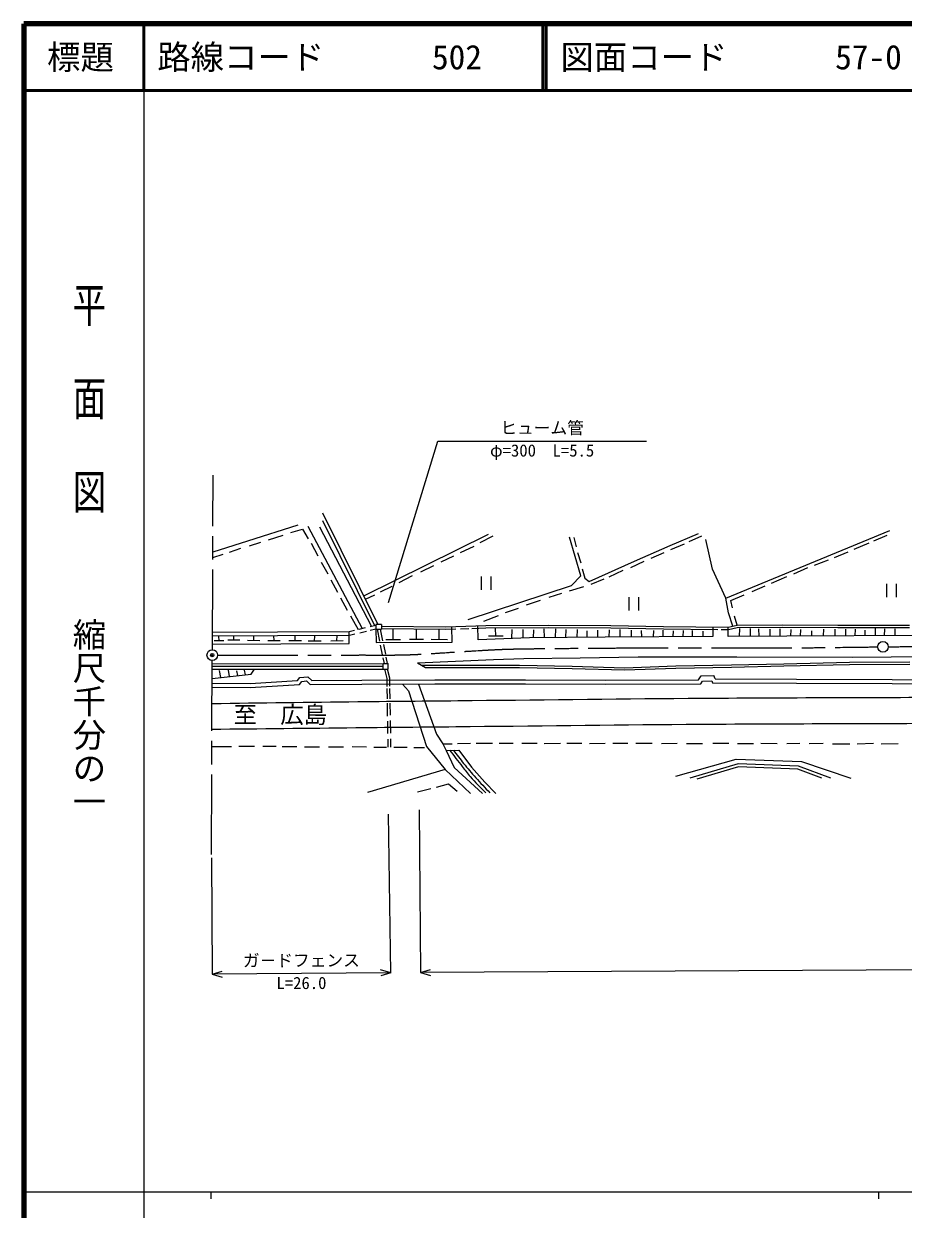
# Model space of a CAD drawing. Units: millimetres, scale not verified. Extents: x 40000 to 680000, y 20000 to 380000.
# Drawn here: x 40000 to 171720, y 202409 to 380000 of the extents above; entities that cross this region are included whole.
import ezdxf
from ezdxf.enums import TextEntityAlignment as Align

# ---------------------------------------------------------------- set-up
doc = ezdxf.new("R2010")
doc.units = ezdxf.units.MM
doc.header["$LTSCALE"] = 1000
doc.header["$PDMODE"] = 32
doc.header["$PDSIZE"] = 500
doc.linetypes.add('CHAIN', pattern=[18.5, 12, -1.5, 3.5, -1.5])
for name, color, linetype, lineweight in [('M-BGD', 7, 'Continuous', 13), ('M-BMK', 2, 'CHAIN', 13), ('M-BMK-SRVR', 3, 'Continuous', 13), ('M-STR-HTXT', 7, 'Continuous', 13), ('M-TTL', 2, 'Continuous', 140), ('M-TTL-BAND', 7, 'Continuous', 13), ('M-TTL-LINE', 7, 'Continuous', 50)]:
    doc.layers.add(name, color=color, linetype=linetype, lineweight=lineweight)
for name, color, linetype in [('M-BGD-HTXT', 7, 'Continuous'), ('M-OTRS', 6, 'Continuous'), ('M-TTL-TXT', 7, 'Continuous')]:
    doc.layers.add(name, color=color, linetype=linetype)
doc.styles.add('@ＭＳ ゴシック', font='')
doc.styles.add('ＭＳ ゴシック', font='')
doc.styles.get('@ＭＳ ゴシック').set_extended_font_data('@MS Gothic')
doc.styles.get('ＭＳ ゴシック').set_extended_font_data('MS Gothic')

# ---------------------------------------------------------------- blocks, each defined once
blk = doc.blocks.new('田')
at = {"color": 7, "linetype": 'Continuous', "lineweight": 13}
for p, q in [((-0.75, 1), (-0.75, -1)), ((0.75, -1), (0.75, 1))]:
    blk.add_line(p, q, dxfattribs=at)

msp = doc.modelspace()

# ---------------------------------------------------------------- linework, layer by layer
at = {"layer": 'M-BGD'}
for p, q in [((84744, 305605), (92545, 289848)), ((84766, 306732), (93038, 290025)), ((81042, 304888), (73537, 302496)), ((80021, 303773), (81752, 304302)), ((81752, 304302), (82611, 302861)), ((82568, 304750), (90687, 289417)), ((92084, 289741), (84367, 304574)), ((145161, 293934), (169716, 304083)), ((73537, 302496), (68318, 300817)), ((73795, 301790), (75500, 302359)), ((76663, 302702), (78857, 303376)), ((83034, 302174), (84065, 300270)), ((90924, 294295), (109622, 303519)), ((108331, 302281), (110296, 303277)), ((123433, 297298), (121748, 303067)), ((122376, 303020), (122746, 301646)), ((136819, 301845), (141072, 303629)), ((136921, 301220), (138944, 302066)), ((139644, 302450), (141574, 303296)), ((143139, 298296), (142167, 302717)), ((164385, 301306), (166632, 302218)), ((167293, 302562), (169302, 303368)), ((68314, 300028), (69892, 300548)), ((70808, 300865), (72526, 301420)), ((102506, 299408), (104436, 300298)), ((105397, 300792), (107441, 301761)), ((122944, 300800), (123420, 299240)), ((131466, 299495), (136819, 301845)), ((133987, 299965), (135917, 300811)), ((161398, 300038), (163446, 300883)), ((84554, 299358), (85532, 297574)), ((99475, 297884), (101431, 298827)), ((124662, 296439), (131466, 299495)), ((130907, 298564), (132903, 299489)), ((155317, 297579), (157406, 298531)), ((158410, 298883), (160499, 299694)), ((85982, 296675), (86999, 294825)), ((96241, 296298), (98233, 297338)), ((122025, 295851), (123433, 297298)), ((123611, 298349), (124041, 296928)), ((124041, 296928), (124662, 296439)), ((124999, 296061), (126903, 296868)), ((127674, 297127), (129784, 298128)), ((145161, 293934), (143139, 298296)), ((151969, 296204), (154278, 297191)), ((93448, 294897), (95166, 295760)), ((106541, 290762), (122025, 295851)), ((121734, 295057), (123863, 295691)), ((149105, 294936), (151026, 295790)), ((87449, 293992), (88453, 292168)), ((91179, 293780), (92558, 294439)), ((115311, 292955), (117373, 293629)), ((118668, 294079), (120598, 294713)), ((145557, 291773), (145161, 293934)), ((145871, 293596), (147916, 294433)), ((146136, 292504), (145871, 293596)), ((88956, 291309), (90103, 289272)), ((108927, 290510), (111108, 291356)), ((112165, 291792), (114121, 292466)), ((146196, 289754), (145557, 291773)), ((146820, 289909), (146435, 291279)), ((90212, 289307), (91190, 289533)), ((91880, 289694), (92726, 289889)), ((92726, 290025), (92726, 289287)), ((93576, 290025), (92726, 290025)), ((93576, 290025), (93576, 289287)), ((93576, 289763), (103217, 289638)), ((103217, 289638), (109211, 289860)), ((104163, 287342), (104105, 289671)), ((107097, 289431), (109219, 289510)), ((108049, 287732), (108004, 289815)), ((109211, 289860), (118626, 289917)), ((109219, 289510), (118626, 289567)), ((118626, 289917), (127913, 289879)), ((118626, 289567), (127908, 289529)), ((127908, 289529), (135802, 289338)), ((127913, 289879), (135808, 289688)), ((135808, 289688), (145518, 289587)), ((143223, 289611), (143187, 288233)), ((145501, 288220), (145518, 289587)), ((145518, 289587), (146820, 289909)), ((145558, 289236), (146864, 289559)), ((146820, 289909), (153699, 289947)), ((146864, 289559), (153699, 289597)), ((153699, 289947), (161899, 289909)), ((153699, 289597), (161898, 289559)), ((161898, 289559), (172635, 289559)), ((161899, 289909), (172635, 289909)), ((68257, 288304), (77998, 288380)), ((68260, 288844), (77995, 288920)), ((69254, 287577), (69235, 288283)), ((71466, 287654), (71460, 288245)), ((74454, 287577), (74473, 288283)), ((77493, 287552), (77473, 288359)), ((77995, 288920), (88744, 288967)), ((77998, 288380), (88807, 288427)), ((80665, 287565), (80639, 288359)), ((83570, 287507), (83601, 288321)), ((86913, 287539), (86920, 288334)), ((88732, 287152), (88744, 288967)), ((88744, 288967), (89535, 289150)), ((88807, 288427), (89609, 288613)), ((90320, 288778), (91351, 289017)), ((91865, 289136), (92726, 289335)), ((92726, 289287), (93576, 289287)), ((92726, 289287), (92802, 287300)), ((93328, 287501), (92961, 289287)), ((93792, 287580), (93441, 289287)), ((93576, 289413), (103221, 289287)), ((96416, 287707), (94219, 287724)), ((95318, 287715), (95337, 289270)), ((99874, 287744), (97780, 287744)), ((98827, 287744), (98807, 289251)), ((103458, 287727), (101003, 287761)), ((102231, 287744), (102221, 289231)), ((103221, 289287), (104722, 289343)), ((105411, 289369), (106674, 289416)), ((115744, 288018), (108049, 287732)), ((111789, 288241), (109626, 288258)), ((110707, 288249), (110669, 289460)), ((113098, 287920), (113134, 289236)), ((114773, 287982), (114782, 289280)), ((127079, 288118), (115744, 288018)), ((116359, 288024), (116395, 289228)), ((117998, 288038), (117954, 289377)), ((119655, 288053), (119664, 289377)), ((121179, 288066), (121223, 289245)), ((122880, 288081), (122933, 289272)), ((124360, 288094), (124360, 289043)), ((125955, 288108), (125982, 289139)), ((143187, 288233), (127079, 288118)), ((127656, 288122), (127709, 289192)), ((129339, 288134), (129339, 289263)), ((131031, 288146), (131040, 289175)), ((132555, 288157), (132538, 289131)), ((134326, 288170), (134379, 289095)), ((135763, 288180), (135736, 289157)), ((135802, 289338), (143940, 289253)), ((137278, 288191), (137305, 289060)), ((138759, 288201), (138785, 289131)), ((140177, 288211), (140177, 289087)), ((141755, 288222), (141746, 289016)), ((144427, 289248), (145558, 289236)), ((154283, 288277), (145501, 288220)), ((147206, 288231), (147247, 289386)), ((148827, 288242), (148850, 289386)), ((150119, 288250), (150102, 289374)), ((151764, 288261), (151770, 289294)), ((153274, 288271), (153274, 289339)), ((174378, 288334), (154283, 288277)), ((154878, 288279), (154907, 289245)), ((156352, 288283), (156393, 289250)), ((158003, 288288), (158003, 289071)), ((159783, 288293), (159806, 289324)), ((161501, 288298), (161519, 289289)), ((163096, 288302), (163122, 289315)), ((164515, 288306), (164541, 289324)), ((165995, 288310), (165995, 289148)), ((167555, 288315), (167581, 289386)), ((168929, 288319), (168973, 289368)), ((170480, 288323), (170524, 289377)), ((68251, 287079), (88732, 287152)), ((69981, 287572), (68528, 287583)), ((72376, 287636), (70557, 287671)), ((75375, 287560), (73533, 287595)), ((78425, 287558), (76560, 287546)), ((81603, 287570), (79726, 287559)), ((84537, 287496), (82603, 287519)), ((87823, 287545), (86004, 287533)), ((92802, 287300), (104163, 287342)), ((93751, 285449), (93454, 286890)), ((94209, 285552), (93911, 287000)), ((93825, 283309), (93833, 284148)), ((93833, 284148), (94603, 284140)), ((94018, 284146), (93843, 284998)), ((94499, 284141), (94301, 285105)), ((98982, 284271), (110329, 284755)), ((98982, 284271), (100168, 283576)), ((110329, 284755), (114877, 284927)), ((114877, 284927), (123330, 285012)), ((123330, 285012), (131998, 285184)), ((131998, 285184), (146801, 285184)), ((146801, 285184), (164094, 285098)), ((153821, 284135), (163683, 284345)), ((163683, 284345), (172687, 284402)), ((164094, 285098), (180055, 285227)), ((68226, 281930), (74051, 282565)), ((68233, 283297), (93825, 283309)), ((93829, 283703), (68235, 283734)), ((93832, 284083), (68237, 284114)), ((69500, 282069), (69322, 283124)), ((70827, 282213), (70657, 283163)), ((72081, 282350), (71915, 283086)), ((73201, 282472), (73060, 283175)), ((74051, 282565), (74560, 283300)), ((93825, 283309), (94595, 283301)), ((94408, 281920), (94062, 283306)), ((94827, 281974), (94496, 283302)), ((94595, 283301), (94603, 284140)), ((99605, 283906), (114241, 283906)), ((100168, 283576), (114238, 283576)), ((114238, 283576), (122114, 283424)), ((114241, 283906), (122122, 283754)), ((122114, 283424), (129971, 283195)), ((122122, 283754), (129970, 283525)), ((129970, 283525), (137667, 283811)), ((129971, 283195), (137676, 283481)), ((137667, 283811), (145984, 283944)), ((137676, 283481), (145990, 283615)), ((145984, 283944), (153821, 284135)), ((145990, 283615), (153828, 283805)), ((153828, 283805), (163688, 284015)), ((163688, 284015), (172689, 284072)), ((68220, 280604), (73919, 280589)), ((68223, 281204), (73902, 281190)), ((73902, 281190), (80985, 281612)), ((73919, 280589), (81280, 281028)), ((80985, 281612), (81361, 282063)), ((81280, 281028), (81661, 281486)), ((81361, 282063), (82556, 282162)), ((81661, 281486), (82348, 281543)), ((82348, 281543), (82920, 281028)), ((82556, 282162), (83150, 281629)), ((82920, 281028), (90653, 281047)), ((83150, 281629), (90651, 281647)), ((90651, 281647), (101550, 281704)), ((90653, 281047), (101552, 281104)), ((94428, 280738), (94408, 281920)), ((94847, 280779), (94827, 281974)), ((96747, 281079), (97606, 280089)), ((99120, 281092), (101813, 273557)), ((101550, 281704), (115140, 281733)), ((101552, 281104), (115139, 281133)), ((115139, 281133), (127125, 281076)), ((115140, 281733), (127126, 281676)), ((127125, 281076), (141406, 281117)), ((127126, 281676), (141076, 281716)), ((141076, 281716), (141470, 282335)), ((141406, 281117), (141673, 281537)), ((141470, 282335), (143366, 282352)), ((141673, 281537), (143046, 281549)), ((143046, 281549), (143160, 281270)), ((143160, 281270), (155740, 281228)), ((143564, 281868), (143366, 282352)), ((143564, 281868), (155743, 281828)), ((155740, 281228), (170072, 281171)), ((155743, 281828), (170077, 281771)), ((170072, 281171), (184003, 280999)), ((170077, 281771), (184004, 281600)), ((94458, 278867), (94433, 280436)), ((94878, 278880), (94852, 280441)), ((97606, 280089), (100295, 271717)), ((94501, 276279), (94469, 278217)), ((94919, 276410), (94889, 278217)), ((94543, 273692), (94513, 275528)), ((94963, 273726), (94932, 275622)), ((101813, 273557), (102786, 272126)), ((68177, 271753), (71133, 271753)), ((72239, 271766), (74540, 271779)), ((75824, 271791), (77807, 271791)), ((78710, 271728), (80897, 271728)), ((89186, 271715), (91347, 271690)), ((94577, 271613), (94557, 272849)), ((94998, 271613), (94977, 272856)), ((100295, 271717), (103137, 268285)), ((102786, 272126), (104162, 272148)), ((102786, 272126), (103243, 271154)), ((104984, 272165), (106933, 272207)), ((107772, 272220), (110201, 272233)), ((111205, 272207), (113277, 272220)), ((114612, 272207), (116913, 272220)), ((117918, 272195), (120371, 272233)), ((121325, 272207), (123601, 272245)), ((124720, 272195), (127059, 272233)), ((128203, 272207), (130479, 272233)), ((131674, 272220), (134102, 272245)), ((135526, 272195), (137865, 272207)), ((139238, 272182), (141629, 272195)), ((143192, 272207), (145608, 272207)), ((146905, 272195), (149295, 272195)), ((150369, 272219), (152844, 272185)), ((154285, 272193), (156226, 272210)), ((157629, 272160), (159714, 272210)), ((161112, 272134), (163693, 272134)), ((164812, 272121), (167253, 272210)), ((168384, 272147), (170953, 272160)), ((82028, 271702), (84317, 271702)), ((85639, 271702), (87877, 271702)), ((92415, 271626), (94348, 271626)), ((95428, 271613), (97424, 271613)), ((98429, 271601), (100018, 271601)), ((103243, 271154), (105138, 271196)), ((103243, 271154), (104483, 268598)), ((105138, 271196), (107060, 268617)), ((103137, 268285), (91494, 264857)), ((103137, 268285), (106932, 264680)), ((104483, 268598), (108717, 264689)), ((107060, 268617), (109043, 266405)), ((137637, 267296), (146697, 269834)), ((146996, 269126), (139732, 266982)), ((147054, 268664), (140809, 266820)), ((146697, 269834), (156472, 269477)), ((156027, 268784), (146996, 269126)), ((155937, 268327), (147054, 268664)), ((159545, 266998), (155937, 268327)), ((160893, 266992), (156027, 268784)), ((156472, 269477), (163847, 266979)), ((109043, 266405), (110683, 264689)), ((98954, 264916), (100988, 265462)), ((101840, 265640), (103633, 266162)), ((103633, 266162), (104917, 265055))]:
    msp.add_line(p, q, dxfattribs=at)
for points, knots in [([(68208, 278180), (75487, 278272), (82765, 278374), (90044, 278457), (95751, 278521), (101458, 278571), (107165, 278628), (118664, 278743), (130163, 278890), (141663, 278971), (155401, 279068), (169139, 279066), (182877, 279143), (195063, 279211), (207249, 279358), (219435, 279401), (230805, 279441), (242177, 279323), (253547, 279401), (264597, 279476), (275644, 279776), (286694, 279851), (294868, 279907), (303042, 279826), (311216, 279851), (321643, 279883), (332070, 279985), (342496, 280044), (354725, 280114), (366954, 280183), (379183, 280237), (391283, 280291), (403383, 280333), (415484, 280366), (427069, 280397), (438654, 280430), (450240, 280430), (462061, 280431), (473882, 280377), (485703, 280366), (498168, 280355), (510633, 280323), (523098, 280366), (538648, 280420), (554197, 280581), (569746, 280689)], [0, 0, 0, 0, 1, 1, 1, 2, 2, 2, 3, 3, 3, 4, 4, 4, 5, 5, 5, 6, 6, 6, 7, 7, 7, 8, 8, 8, 9, 9, 9, 10, 10, 10, 11, 11, 11, 12, 12, 12, 13, 13, 13, 14, 14, 14, 15, 15, 15, 15]), ([(68189, 274324), (75370, 274402), (82551, 274484), (89732, 274559), (95439, 274619), (101146, 274674), (106852, 274731), (118352, 274846), (129851, 274993), (141351, 275074), (155088, 275171), (168827, 275169), (182564, 275246), (194751, 275314), (206936, 275460), (219122, 275503), (230493, 275543), (241864, 275426), (253235, 275503), (264284, 275578), (275332, 275879), (286382, 275954), (294555, 276009), (302730, 275928), (310904, 275954), (321331, 275986), (331757, 276087), (342184, 276147), (354413, 276217), (366642, 276286), (378871, 276340), (390971, 276393), (403071, 276436), (415171, 276469), (426757, 276500), (438342, 276533), (449927, 276533), (461749, 276533), (473570, 276479), (485391, 276469), (497856, 276457), (510321, 276425), (522786, 276469), (538335, 276522), (553884, 276684), (569434, 276792)], [0, 0, 0, 0, 1, 1, 1, 2, 2, 2, 3, 3, 3, 4, 4, 4, 5, 5, 5, 6, 6, 6, 7, 7, 7, 8, 8, 8, 9, 9, 9, 10, 10, 10, 11, 11, 11, 12, 12, 12, 13, 13, 13, 14, 14, 14, 15, 15, 15, 15]), ([(103776, 271166), (104409, 270359), (105040, 269550), (105674, 268745), (106076, 268235), (106457, 267708), (106882, 267219), (107612, 266379), (108416, 265609), (109183, 264803)], [0, 0, 0, 0, 1, 1, 1, 2, 2, 2, 3, 3, 3, 3]), ([(104342, 271178), (104854, 270517), (105352, 269845), (105878, 269195), (106464, 268470), (107064, 267756), (107683, 267059), (108368, 266288), (109090, 265551), (109794, 264796)], [0, 0, 0, 0, 1, 1, 1, 2, 2, 2, 3, 3, 3, 3])]:
    msp.add_open_spline(points, degree=3, knots=knots, dxfattribs=at)
at = {"layer": 'M-BMK'}
for p, q in [((68247, 286222), (68373, 312372)), ((68099, 255556), (68239, 284622))]:
    msp.add_line(p, q, dxfattribs=at)
for points, knots in [([(169474, 286670), (170518, 286680), (171563, 286690), (172607, 286695), (181274, 286735), (189942, 286692), (198609, 286724), (203224, 286741), (207841, 286674), (212454, 286810), (215547, 286900), (218633, 287144), (221723, 287296), (225879, 287500), (230037, 287687), (234195, 287868), (239524, 288100), (244854, 288337), (250185, 288526), (256089, 288735), (261995, 288890), (267901, 289053)], [0, 0, 0, 0, 1, 1, 1, 2, 2, 2, 3, 3, 3, 4, 4, 4, 5, 5, 5, 6, 6, 6, 7, 7, 7, 7]), ([(69043, 285423), (76050, 285426), (83058, 285415), (90065, 285437), (92597, 285445), (95130, 285397), (97660, 285479), (100538, 285573), (103409, 285832), (106285, 285994), (108158, 286100), (110030, 286231), (111906, 286295), (114793, 286393), (117684, 286393), (120573, 286423), (125178, 286472), (129784, 286495), (134390, 286509), (141269, 286531), (148149, 286471), (155029, 286509), (159311, 286533), (163593, 286603), (167876, 286652)], [0, 0, 0, 0, 1, 1, 1, 2, 2, 2, 3, 3, 3, 4, 4, 4, 5, 5, 5, 6, 6, 6, 7, 7, 7, 8, 8, 8, 8])]:
    msp.add_open_spline(points, degree=3, knots=knots, dxfattribs=at)
at = {"layer": 'M-BMK-SRVR'}
for centre in [(68243, 285422), (168675, 286661)]:
    msp.add_circle(centre, 800, dxfattribs=at)
at = {"layer": 'M-OTRS'}
msp.add_point((68243, 285422), dxfattribs=at)
at = {"layer": 'M-STR-HTXT'}
for p, q in [((94616, 293291), (102018, 317492)), ((102018, 317492), (133249, 317492)), ((94955, 237837), (94632, 261576)), ((99231, 262258), (99429, 237876)), ((68102, 255056), (68217, 237619)), ((546941, 240221), (99429, 237876)), ((68217, 237619), (69713, 238081)), ((94955, 237837), (93451, 238274)), ((99429, 237876), (100926, 238334)), ((94955, 237837), (68217, 237619)), ((68217, 237619), (69720, 237181)), ((94955, 237837), (93459, 237374)), ((99429, 237876), (100931, 237434))]:
    msp.add_line(p, q, dxfattribs=at)
at = {"layer": 'M-TTL'}
for p, q in [((40000, 380000), (40000, 20000)), ((680000, 380000), (40000, 380000))]:
    msp.add_line(p, q, dxfattribs=at)
at = {"layer": 'M-TTL-BAND'}
for p, q in [((58000, 370000), (58000, 20000)), ((40000, 205000), (579000, 205000)), ((68000, 205000), (68000, 204000)), ((168000, 205000), (168000, 204000))]:
    msp.add_line(p, q, dxfattribs=at)
at = {"layer": 'M-TTL-LINE'}
for p, q in [((58000, 380000), (58000, 370000)), ((117750, 380000), (117750, 370000)), ((118250, 380000), (118250, 370000)), ((40000, 370000), (680000, 370000))]:
    msp.add_line(p, q, dxfattribs=at)

# ---------------------------------------------------------------- block references
at = {"layer": 'M-BGD', "xscale": 1000, "yscale": 1000}
for p in [(109236, 296210), (169963, 295116), (131377, 293121)]:
    msp.add_blockref('田', p, dxfattribs=at)

# ---------------------------------------------------------------- texts
at = {"layer": 'M-BGD-HTXT', "style": 'ＭＳ ゴシック'}
msp.add_text('至\u3000広島', height=2566, rotation=359.856, dxfattribs=at).set_placement((78425, 274459), align=Align.BOTTOM_CENTER)
at = {"layer": 'M-STR-HTXT', "style": 'ＭＳ ゴシック'}
msp.add_text('ヒューム管', height=1833, dxfattribs=at).set_placement((117633, 317992), align=Align.BOTTOM_CENTER)
msp.add_text('φ=300  L=5.5', height=1833, dxfattribs=at).set_placement((117633, 316992), align=Align.TOP_CENTER)
msp.add_text('ガ－ドフェンス', height=1833, rotation=0.162, dxfattribs=at).set_placement((81582, 238228), align=Align.BOTTOM_CENTER)
msp.add_text('L=26.0', height=1833, rotation=0.162, dxfattribs=at).set_placement((81590, 237228), align=Align.TOP_CENTER)
at = {"layer": 'M-TTL-BAND', "style": '@ＭＳ ゴシック', "width": 1.4}
msp.add_text('平  面  図', height=3666, rotation=270, dxfattribs=at).set_placement((49777, 306475), align=Align.MIDDLE_RIGHT)
at = {"layer": 'M-TTL-BAND', "style": '@ＭＳ ゴシック'}
msp.add_text('縮尺千分の一', height=3666, rotation=270, dxfattribs=at).set_placement((49777, 261030), align=Align.MIDDLE_RIGHT)
at = {"layer": 'M-TTL-TXT', "style": 'ＭＳ ゴシック'}
msp.add_text('標題', height=3666, dxfattribs=at).set_placement((48500, 375000), align=Align.MIDDLE_CENTER)
for s, p in [('路線コード', (60000, 375000)), ('502', (101142, 375000)), ('図面コード', (120380, 375000)), ('57-0', (161521, 375000))]:
    msp.add_text(s, height=3666, dxfattribs=at).set_placement(p, align=Align.MIDDLE_LEFT)

doc.saveas('drawing.dxf')
